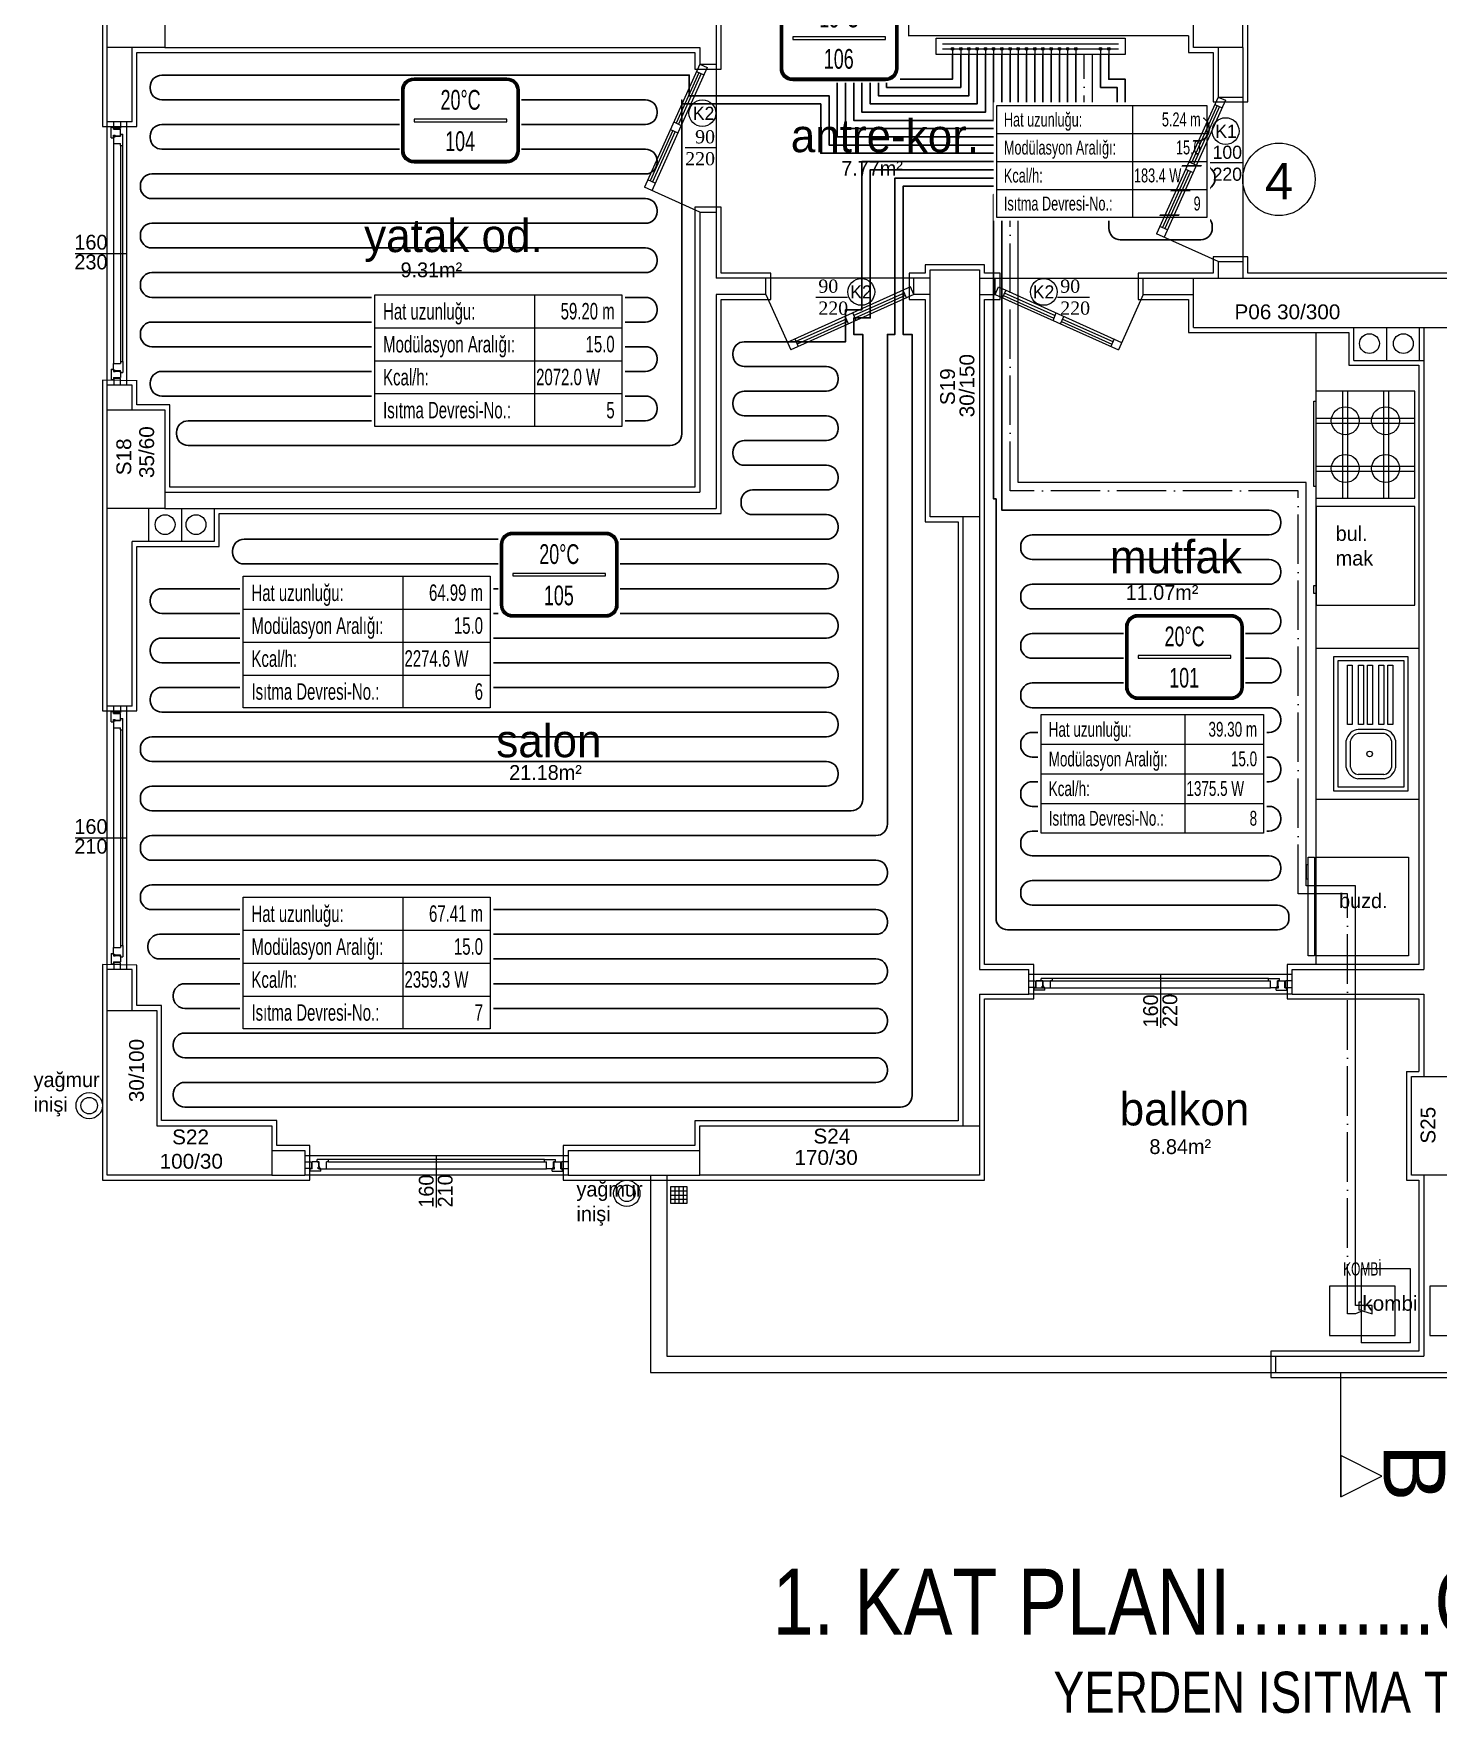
# Model space of a CAD drawing. Header units: centimetres. Extents: x 252602 to 265542, y -444050 to -441150.
# Drawn here: x 254745 to 255598, y -443878 to -442857 of the extents above; entities that cross this region are included whole.
import ezdxf
from ezdxf.enums import TextEntityAlignment as Align

# ---------------------------------------------------------------- set-up
doc = ezdxf.new("R2010")
doc.units = ezdxf.units.CM
doc.linetypes.add('ROTAS_ISITMA_DONUS', pattern=[40, 30, -5, 0, -5])
for name, color, linetype in [('ROTAS-ISITMA-CIHAZ', 2, 'Continuous'), ('ROTAS-ISITMA-DONUS-BORU', 30, 'ROTAS_ISITMA_DONUS'), ('ROTAS-ISITMA-ETIKET', 2, 'Continuous'), ('ROTAS-ISITMA-GIDIS-BORU', 10, 'Continuous'), ('ROTAS-ISITMA-KOLLEKTOR', 1, 'Continuous'), ('ROTAS-ISITMA-MAHAL-ETIKET', 2, 'Continuous'), ('ROTAS-MIMARI', 8, 'Continuous'), ('ROTAS-MIMARI-YAZI', 8, 'Continuous'), ('ROTAS-PAFTA-BASLIK', 7, 'Continuous')]:
    doc.layers.add(name, color=color, linetype=linetype)
doc.layers.add('ROTAS-ISITMA-PEX', color=1, linetype='Continuous', lineweight=30)
doc.styles.add('arial_1_18', font='arial.ttf', dxfattribs={"height": 0.2})
doc.styles.add('ROTAS-YAZI', font='arial.ttf')

# ---------------------------------------------------------------- blocks, each defined once
blk = doc.blocks.new('ROTAS-YI-MAHAL')
at = {"color": 2, "extrusion": (0, 0, -1)}
for points in [[(35.7, -18.4), (35.7, 18.4, 0.414214), (28.2, 25.9), (-28.2, 25.9, 0.414214), (-35.7, 18.4), (-35.7, -18.4, 0.414214), (-28.2, -25.9), (28.2, -25.9, 0.414214)], [(34.2, -18.4), (34.2, 18.4, 0.414214), (28.2, 24.4), (-28.2, 24.4, 0.414214), (-34.2, 18.4), (-34.2, -18.4, 0.414214), (-28.2, -24.4), (28.2, -24.4, 0.414214)]]:
    blk.add_lwpolyline(points, format="xyb", close=True, dxfattribs=at)
at = {"color": 4, "extrusion": (0, 0, -1)}
for points in [[(35.2, -18.4), (35.2, 18.4, 0.414214), (28.2, 25.4), (-28.2, 25.4, 0.414214), (-35.2, 18.4), (-35.2, -18.4, 0.414214), (-28.2, -25.4), (28.2, -25.4, 0.414214)], [(34.7, -18.4), (34.7, 18.4, 0.414214), (28.2, 24.9), (-28.2, 24.9, 0.414214), (-34.7, 18.4), (-34.7, -18.4, 0.414214), (-28.2, -24.9), (28.2, -24.9, 0.414214)]]:
    blk.add_lwpolyline(points, format="xyb", close=True, dxfattribs=at)
at = {"color": 2, "extrusion": (0, 0, -1)}
blk.add_lwpolyline([(28.2, -0.8), (-28.2, -0.8), (-28.2, 0.8), (28.2, 0.8)], close=True, dxfattribs=at)
at = {"color": 4, "style": 'ROTAS-YAZI', "width": 0.65}
blk.add_attdef('DERECE', (-12.1, 6.5), '', height=12, dxfattribs=at)
at = {"color": 2, "style": 'ROTAS-YAZI', "width": 0.65, "flags": 1}
for tag in ['ALAN', 'MAHAL']:
    blk.add_attdef(tag, (0, 0), '', height=5, dxfattribs=at)
at = {"color": 1, "style": 'ROTAS-YAZI', "width": 0.65}
blk.add_attdef('NO', (-9.3, -18.6), '', height=12, dxfattribs=at)
blk = doc.blocks.new('ROTAS-YI-ETIKET')
at = {"color": 2}
for p, q in [((96.9, 0), (96.9, -80)), ((0, -20), (150, -20)), ((0, -40), (150, -40)), ((0, -60), (150, -60))]:
    blk.add_line(p, q, dxfattribs=at)
at = {"color": 2, "extrusion": (0, 0, -1)}
blk.add_lwpolyline([(-150, 0), (-150, -80), (0, -80), (0, 0)], close=True, dxfattribs=at)
at = {"color": 2, "style": 'ROTAS-YAZI', "width": 0.65}
for s, p in [('Hat uzunluğu:', (5, -10)), ('Modülasyon Aralığı:', (5, -30)), ('Kcal/h:', (5, -50)), ('Isıtma Devresi-No.:', (5, -70))]:
    blk.add_text(s, height=10, dxfattribs=at).set_placement(p, align=Align.MIDDLE_LEFT)
at = {"color": 2, "style": 'ROTAS-YAZI', "width": 0.65, "flags": 1}
for tag in ['ALAN', 'NO', 'DERECE', 'BORU', 'MAHAL']:
    blk.add_attdef(tag, (0, 0), '', height=5, dxfattribs=at)
at = {"color": 2, "style": 'ROTAS-YAZI', "width": 0.65}
for tag, p in [('UZ', (145.7, -14.9)), ('AR', (145.7, -34.9)), ('NO1', (145.7, -75))]:
    blk.add_attdef(tag, text='', height=10, dxfattribs=at).set_placement(p, align=Align.RIGHT)
blk.add_attdef('YER', (98, -54.9), '', height=10, dxfattribs=at)

msp = doc.modelspace()

# ---------------------------------------------------------------- linework, layer by layer
at = {"layer": 'ROTAS-ISITMA-CIHAZ'}
for points in [[(255532.1, -443648.2), (255572.1, -443648.2), (255572.1, -443618.2), (255532.1, -443618.2)], [(255593.2, -443648.2), (255633.2, -443648.2), (255633.2, -443618.2), (255593.2, -443618.2)]]:
    msp.add_lwpolyline(points, close=True, dxfattribs=at)
at = {"layer": 'ROTAS-ISITMA-DONUS-BORU'}
msp.add_lwpolyline([(255552.1, -443633.2), (255548, -443635), (255543, -443635), (255543, -443380), (255513, -443380), (255513, -443135), (255338, -443135), (255338, -442965), (255383, -442965), (255383, -442870)], dxfattribs=at)
at = {"layer": 'ROTAS-ISITMA-GIDIS-BORU'}
msp.add_lwpolyline([(255552.1, -443633.2), (255558, -443635), (255558, -443630), (255548, -443630), (255548, -443375), (255518, -443375), (255518, -443130), (255343, -443130), (255343, -442970), (255388, -442970), (255388, -442870)], dxfattribs=at)
at = {"layer": 'ROTAS-ISITMA-KOLLEKTOR'}
for p, q in [((255297, -442863.5), (255404, -442863.5)), ((255297, -442866.5), (255404, -442866.5)), ((255303, -442866.5), (255303, -442870)), ((255308, -442866.5), (255308, -442870)), ((255313, -442866.5), (255313, -442870)), ((255318, -442866.5), (255318, -442870)), ((255323, -442866.5), (255323, -442870)), ((255328, -442866.5), (255328, -442870)), ((255333, -442866.5), (255333, -442870)), ((255338, -442866.5), (255338, -442870)), ((255343, -442866.5), (255343, -442870)), ((255348, -442866.5), (255348, -442870)), ((255353, -442866.5), (255353, -442870)), ((255358, -442866.5), (255358, -442870)), ((255363, -442866.5), (255363, -442870)), ((255368, -442866.5), (255368, -442870)), ((255373, -442866.5), (255373, -442870)), ((255378, -442866.5), (255378, -442870)), ((255393, -442866.5), (255393, -442870)), ((255398, -442866.5), (255398, -442870))]:
    msp.add_line(p, q, dxfattribs=at)
msp.add_lwpolyline([(255293, -442860), (255408, -442860), (255408, -442870), (255293, -442870)], close=True, dxfattribs=at)
for centre in [(255303, -442866.5), (255308, -442866.5), (255313, -442866.5), (255318, -442866.5), (255323, -442866.5), (255328, -442866.5), (255333, -442866.5), (255338, -442866.5), (255343, -442866.5), (255348, -442866.5), (255353, -442866.5), (255358, -442866.5), (255363, -442866.5), (255368, -442866.5), (255373, -442866.5), (255378, -442866.5), (255393, -442866.5), (255398, -442866.5)]:
    msp.add_circle(centre, 0.8, dxfattribs=at)
at = {"layer": 'ROTAS-ISITMA-PEX'}
for points in [[(255253, -442600), (255253, -442900), (255318, -442900), (255318, -442870)], [(255313, -442870), (255313, -442895), (255258, -442895), (255258, -442595)], [(255243, -442610), (255243, -442910), (255328, -442910), (255328, -442870)], [(255323, -442870), (255323, -442905), (255248, -442905), (255248, -442605)], [(255308, -442870), (255308, -442890), (255263, -442890), (255263, -442695)], [(255268, -442700), (255268, -442885), (255303, -442885), (255303, -442870)], [(255233, -442835), (255233, -442920), (255338, -442920), (255338, -442870)], [(255333, -442870), (255333, -442915), (255238, -442915), (255238, -442830)]]:
    msp.add_lwpolyline(points, dxfattribs=at)
for points in [[(255348, -442870), (255348, -442930), (255223, -442930), (255223, -442900), (255138.5, -442900), (255138.5, -442897.5), (255138.5, -443100.5, -0.414214), (255131.5, -443107.5), (254838.5, -443107.5, -0.414214), (254831.5, -443100.5), (254831.5, -443099.5, -0.414214), (254838.5, -443092.5), (255116.5, -443092.5, 0.414214), (255123.5, -443085.5), (255123.5, -443084.5, 0.414214), (255116.5, -443077.5), (254822.5, -443077.5, -0.414214), (254815.5, -443070.5), (254815.5, -443069.5, -0.414214), (254822.5, -443062.5), (255116.5, -443062.5, 0.414214), (255123.5, -443055.5), (255123.5, -443054.5, 0.414214), (255116.5, -443047.5), (254816.5, -443047.5, -0.414214), (254809.5, -443040.5), (254809.5, -443039.5, -0.414214), (254816.5, -443032.5), (255116.5, -443032.5, 0.414214), (255123.5, -443025.5), (255123.5, -443024.5, 0.414214), (255116.5, -443017.5), (254816.5, -443017.5, -0.414214), (254809.5, -443010.5), (254809.5, -443009.5, -0.414214), (254816.5, -443002.5), (255116.5, -443002.5, 0.414214), (255123.5, -442995.5), (255123.5, -442994.5, 0.414214), (255116.5, -442987.5), (254816.5, -442987.5, -0.414214), (254809.5, -442980.5), (254809.5, -442979.5, -0.414214), (254816.5, -442972.5), (255116.5, -442972.5, 0.414214), (255123.5, -442965.5), (255123.5, -442964.5, 0.414214), (255116.5, -442957.5), (254816.5, -442957.5, -0.414214), (254809.5, -442950.5), (254809.5, -442949.5, -0.414214), (254816.5, -442942.5), (255116.5, -442942.5, 0.414214), (255123.5, -442935.5), (255123.5, -442934.5, 0.414214), (255116.5, -442927.5), (254822.5, -442927.5, -0.414214), (254815.5, -442920.5), (254815.5, -442919.5, -0.414214), (254822.5, -442912.5), (255116.5, -442912.5, 0.414214), (255123.5, -442905.5), (255123.5, -442904.5, 0.414214), (255116.5, -442897.5), (254822.5, -442897.5, -0.414214), (254815.5, -442890.5), (254815.5, -442889.5, -0.414214), (254822.5, -442882.5), (255123.5, -442882.5), (255143, -442882.5), (255143, -442895), (255228, -442895), (255228, -442925), (255343, -442925), (255343, -442870)], [(255358, -442870), (255358, -442940), (255253, -442940), (255253, -443030), (255243, -443030), (255243, -443040), (255248.5, -443040), (255248.5, -443044.5), (255248.5, -443322.5, -0.414214), (255241.5, -443329.5), (254816.5, -443329.5, -0.414214), (254809.5, -443322.5), (254809.5, -443321.5, -0.414214), (254816.5, -443314.5), (255226.5, -443314.5, 0.414214), (255233.5, -443307.5), (255233.5, -443306.5, 0.414214), (255226.5, -443299.5), (254816.5, -443299.5, -0.414214), (254809.5, -443292.5), (254809.5, -443291.5, -0.414214), (254816.5, -443284.5), (255226.5, -443284.5, 0.414214), (255233.5, -443277.5), (255233.5, -443276.5, 0.414214), (255226.5, -443269.5), (254822.5, -443269.5, -0.414214), (254815.5, -443262.5), (254815.5, -443261.5, -0.414214), (254822.5, -443254.5), (255226.5, -443254.5, 0.414214), (255233.5, -443247.5), (255233.5, -443246.5, 0.414214), (255226.5, -443239.5), (254822.5, -443239.5, -0.414214), (254815.5, -443232.5), (254815.5, -443231.5, -0.414214), (254822.5, -443224.5), (255226.5, -443224.5, 0.414214), (255233.5, -443217.5), (255233.5, -443216.5, 0.414214), (255226.5, -443209.5), (254822.5, -443209.5, -0.414214), (254815.5, -443202.5), (254815.5, -443201.5, -0.414214), (254822.5, -443194.5), (255226.5, -443194.5, 0.414214), (255233.5, -443187.5), (255233.5, -443186.5, 0.414214), (255226.5, -443179.5), (254872.5, -443179.5, -0.414214), (254865.5, -443172.5), (254865.5, -443171.5, -0.414214), (254872.5, -443164.5), (255226.5, -443164.5, 0.414214), (255233.5, -443157.5), (255233.5, -443156.5, 0.414214), (255226.5, -443149.5), (255181.5, -443149.5, -0.414214), (255174.5, -443142.5), (255174.5, -443141.5, -0.414214), (255181.5, -443134.5), (255226.5, -443134.5, 0.414214), (255233.5, -443127.5), (255233.5, -443126.5, 0.414214), (255226.5, -443119.5), (255176.5, -443119.5, -0.414214), (255169.5, -443112.5), (255169.5, -443111.5, -0.414214), (255176.5, -443104.5), (255226.5, -443104.5, 0.414214), (255233.5, -443097.5), (255233.5, -443096.5, 0.414214), (255226.5, -443089.5), (255176.5, -443089.5, -0.414214), (255169.5, -443082.5), (255169.5, -443081.5, -0.414214), (255176.5, -443074.5), (255226.5, -443074.5, 0.414214), (255233.5, -443067.5), (255233.5, -443066.5, 0.414214), (255226.5, -443059.5), (255176.5, -443059.5, -0.414214), (255169.5, -443052.5), (255169.5, -443051.5, -0.414214), (255176.5, -443044.5), (255233.5, -443044.5), (255238, -443044.5), (255238, -443025), (255248, -443025), (255248, -442935), (255353, -442935), (255353, -442870)], [(255368, -442870), (255368, -442950), (255273, -442950), (255273, -443040), (255278.5, -443040), (255278.5, -443044.5), (255278.5, -443502.5, -0.414214), (255271.5, -443509.5), (254836.5, -443509.5, -0.414214), (254829.5, -443502.5), (254829.5, -443501.5, -0.414214), (254836.5, -443494.5), (255256.5, -443494.5, 0.414214), (255263.5, -443487.5), (255263.5, -443486.5, 0.414214), (255256.5, -443479.5), (254836.5, -443479.5, -0.414214), (254829.5, -443472.5), (254829.5, -443471.5, -0.414214), (254836.5, -443464.5), (255256.5, -443464.5, 0.414214), (255263.5, -443457.5), (255263.5, -443456.5, 0.414214), (255256.5, -443449.5), (254836.5, -443449.5, -0.414214), (254829.5, -443442.5), (254829.5, -443441.5, -0.414214), (254836.5, -443434.5), (255256.5, -443434.5, 0.414214), (255263.5, -443427.5), (255263.5, -443426.5, 0.414214), (255256.5, -443419.5), (254821.1, -443419.5, -0.414214), (254814.1, -443412.5), (254814.1, -443411.5, -0.414214), (254821.1, -443404.5), (255256.5, -443404.5, 0.414214), (255263.5, -443397.5), (255263.5, -443396.5, 0.414214), (255256.5, -443389.5), (254816.5, -443389.5, -0.414214), (254809.5, -443382.5), (254809.5, -443381.5, -0.414214), (254816.5, -443374.5), (255256.5, -443374.5, 0.414214), (255263.5, -443367.5), (255263.5, -443366.5, 0.414214), (255256.5, -443359.5), (254816.5, -443359.5, -0.414214), (254809.5, -443352.5), (254809.5, -443351.5, -0.414214), (254816.5, -443344.5), (255256.5, -443344.5, 0.414214), (255263.5, -443337.5), (255263.5, -443044.5), (255263.5, -443040), (255268, -443040), (255268, -442945), (255363, -442945), (255363, -442870)], [(255373, -442870), (255373, -442955), (255328, -442955), (255328, -443140), (255329.5, -443140), (255329.5, -443146.8), (255329.5, -443394.8, 0.414214), (255336.5, -443401.8), (255500.5, -443401.8, 0.414214), (255507.5, -443394.8), (255507.5, -443393.8, 0.414214), (255500.5, -443386.8), (255351.5, -443386.8, -0.414214), (255344.5, -443379.8), (255344.5, -443378.8, -0.414214), (255351.5, -443371.8), (255495.5, -443371.8, 0.414214), (255502.5, -443364.8), (255502.5, -443363.8, 0.414214), (255495.5, -443356.8), (255351.5, -443356.8, -0.414214), (255344.5, -443349.8), (255344.5, -443348.8, -0.414214), (255351.5, -443341.8), (255495.5, -443341.8, 0.414214), (255502.5, -443334.8), (255502.5, -443333.8, 0.414214), (255495.5, -443326.8), (255351.5, -443326.8, -0.414214), (255344.5, -443319.8), (255344.5, -443318.8, -0.414214), (255351.5, -443311.8), (255495.5, -443311.8, 0.414214), (255502.5, -443304.8), (255502.5, -443303.8, 0.414214), (255495.5, -443296.8), (255351.5, -443296.8, -0.414214), (255344.5, -443289.8), (255344.5, -443288.8, -0.414214), (255351.5, -443281.8), (255495.5, -443281.8, 0.414214), (255502.5, -443274.8), (255502.5, -443273.8, 0.414214), (255495.5, -443266.8), (255351.5, -443266.8, -0.414214), (255344.5, -443259.8), (255344.5, -443258.8, -0.414214), (255351.5, -443251.8), (255495.5, -443251.8, 0.414214), (255502.5, -443244.8), (255502.5, -443243.8, 0.414214), (255495.5, -443236.8), (255351.5, -443236.8, -0.414214), (255344.5, -443229.8), (255344.5, -443228.8, -0.414214), (255351.5, -443221.8), (255495.5, -443221.8, 0.414214), (255502.5, -443214.8), (255502.5, -443213.8, 0.414214), (255495.5, -443206.8), (255351.5, -443206.8, -0.414214), (255344.5, -443199.8), (255344.5, -443198.8, -0.414214), (255351.5, -443191.8), (255495.5, -443191.8, 0.414214), (255502.5, -443184.8), (255502.5, -443183.8, 0.414214), (255495.5, -443176.8), (255351.5, -443176.8, -0.414214), (255344.5, -443169.8), (255344.5, -443168.8, -0.414214), (255351.5, -443161.8), (255495.5, -443161.8, 0.414214), (255502.5, -443154.8), (255502.5, -443153.8, 0.414214), (255495.5, -443146.8), (255344.5, -443146.8), (255333, -443146.8), (255333, -442960), (255378, -442960), (255378, -442870)], [(255393, -442870), (255393, -442890), (255403, -442890), (255403, -442900), (255398, -442900), (255398, -442907.5), (255398, -442975.5, 0.414214), (255405, -442982.5), (255453.9, -442982.5, 0.414214), (255460.9, -442975.5), (255460.9, -442974.5, 0.414214), (255453.9, -442967.5), (255420, -442967.5, -0.414214), (255413, -442960.5), (255413, -442959.5, -0.414214), (255420, -442952.5), (255455.5, -442952.5, 0.414214), (255462.5, -442945.5), (255462.5, -442944.5, 0.414214), (255455.5, -442937.5), (255420, -442937.5, -0.414214), (255413, -442930.5), (255413, -442929.5, -0.414214), (255420, -442922.5), (255451.9, -442922.5, 0.414214), (255458.9, -442915.5), (255458.9, -442914.5, 0.414214), (255451.9, -442907.5), (255413, -442907.5), (255408, -442907.5), (255408, -442885), (255398, -442885), (255398, -442870)]]:
    msp.add_lwpolyline(points, format="xyb", dxfattribs=at)
at = {"layer": 'ROTAS-MIMARI', "ltscale": 0.03}
for p, q in [((254786.4, -442805.8), (254786.4, -442865.8)), ((255482.4, -442865.8), (255482.4, -442810.8)), ((255276.4, -442858.8), (255276.4, -442832.8)), ((255159.4, -442845.8), (255159.4, -442875.8)), ((255162.4, -442865.8), (255162.4, -442850.8)), ((255446.4, -442858.7), (255276.4, -442858.7)), ((255446.4, -442858.7), (255446.4, -442868.8)), ((254786.4, -442865.8), (254786.4, -442913.8)), ((254789.4, -442910.8), (254789.4, -442865.8)), ((254804.4, -442910.8), (254804.4, -442865.8)), ((254807.4, -442913.8), (254807.4, -442868.8)), ((254807.4, -442868.8), (254824.4, -442868.8)), ((254824.4, -442865.8), (255149.4, -442865.8)), ((254824.4, -442868.8), (255146.4, -442868.8)), ((255146.4, -442868.8), (255146.4, -442878.8)), ((255149.4, -442865.8), (255149.4, -442875.8)), ((255162.4, -442878.8), (255162.4, -442865.8)), ((255446.4, -442868.8), (255461.4, -442868.8)), ((255461.4, -442868.8), (255461.4, -442898.8)), ((255464.4, -442865.8), (255464.4, -442895.8)), ((255479.4, -442865.8), (255479.4, -442895.8)), ((255482.4, -442898.8), (255482.4, -442865.8)), ((255149.4, -442875.8), (255115.8, -442950.6)), ((255154, -442877.8), (255120.3, -442952.7)), ((255146.4, -442878.8), (255162.4, -442878.8)), ((255149.4, -442875.8), (255159.4, -442875.8)), ((255149.4, -442875.8), (255154, -442877.8)), ((255159.4, -442875.8), (255159.4, -442965.8)), ((255148.8, -442881), (255135.1, -442911.6)), ((255150.3, -442881.6), (255136.5, -442912.2)), ((255147.4, -442880.3), (255151.9, -442882.4)), ((255464.4, -442895.8), (255427, -442979)), ((255469, -442897.8), (255431.6, -442981)), ((255461.4, -442898.8), (255482.4, -442898.8)), ((255464.4, -442895.8), (255479.4, -442895.8)), ((255464.4, -442895.8), (255469, -442897.8)), ((255479.4, -442895.8), (255479.4, -442995.8)), ((255463.8, -442901), (255448.2, -442935.8)), ((255465.3, -442901.6), (255449.7, -442936.4)), ((255462.4, -442900.3), (255466.9, -442902.4)), ((254786.4, -442913.8), (254807.4, -442913.8)), ((254804.4, -442910.8), (254789.4, -442910.8)), ((254789.4, -443070.8), (254789.4, -442910.8)), ((254791.8, -442920.5), (254791.8, -442914.1)), ((254791.8, -442914.1), (254793.2, -442914.1)), ((254793.2, -442915.3), (254793.2, -442914.1)), ((254793.2, -442915.3), (254797.4, -442915.3)), ((254793.2, -442920.5), (254793.2, -442919)), ((254793.2, -442919), (254794.2, -442919)), ((254793.2, -442919.6), (254793.7, -442919.6)), ((254793.2, -442919.6), (254793.2, -442924)), ((254793.4, -442914.8), (254793.4, -442910.8)), ((254797.4, -442914.8), (254793.4, -442914.8)), ((254793.7, -442919.9), (254793.7, -442919.6)), ((254793.7, -442919.9), (254794.2, -442919.9)), ((254794.2, -442919.3), (254794.2, -442919)), ((254794.2, -442919.3), (254797.4, -442919.3)), ((254794.2, -442919.6), (254797.4, -442919.6)), ((254794.2, -442919.9), (254794.2, -442919.6)), ((254797.4, -442910.8), (254797.4, -442914.8)), ((254797.4, -442919.3), (254797.4, -442915.3)), ((254797.4, -442918.4), (254798.8, -442918.4)), ((254797.4, -442918.4), (254797.4, -442919.6)), ((254798.8, -442925.2), (254798.8, -442918.4)), ((254801.2, -443070.8), (254801.2, -442910.8)), ((255133, -442916.2), (255119.3, -442946.8)), ((255134.5, -442916.8), (255120.7, -442947.4)), ((255131.6, -442915.5), (255136.1, -442917.5)), ((255133.6, -442910.9), (255138.2, -442913)), ((254791.8, -442920.5), (254793.2, -442920.5)), ((254793.2, -442924), (254793.2, -443057.6)), ((254793.2, -442924), (254797.4, -442924)), ((254797.4, -442925.2), (254797.4, -442924)), ((254797.4, -442925.2), (254797.4, -443056.4)), ((254797.4, -442925.2), (254798.8, -442925.2)), ((254798.8, -443056.4), (254798.8, -442925.2)), ((255140.6, -442926.5), (255159.4, -442926.5)), ((255446.2, -442940.3), (255430.6, -442975.1)), ((255444.7, -442939.6), (255449.3, -442941.7)), ((255446.7, -442935.1), (255451.3, -442937.1)), ((255479.4, -442935.7), (255459.4, -442935.7)), ((255149.4, -442965.8), (255115.8, -442950.6)), ((255122.4, -442948.1), (255117.8, -442946.1)), ((255447.6, -442941), (255432, -442975.7)), ((255162.4, -442962.8), (255146.4, -442962.8)), ((255146.4, -442962.8), (255146.4, -443132.8)), ((255149.4, -442965.8), (255149.4, -443135.8)), ((255149.4, -442965.8), (255159.4, -442965.8)), ((255159.4, -442965.8), (255159.4, -443005.8)), ((255162.4, -443002.8), (255162.4, -442962.8)), ((255464.4, -442995.8), (255427, -442979)), ((255433.6, -442976.5), (255429.1, -442974.4)), ((254769.8, -442990.8), (254801.2, -442990.8)), ((255322.4, -442997.8), (255286.4, -442997.8)), ((255286.4, -442997.8), (255286.4, -443002.8)), ((255322.4, -443002.8), (255322.4, -442997.8)), ((255482.4, -442992.8), (255461.4, -442992.8)), ((255461.4, -442992.8), (255461.4, -443002.8)), ((255464.4, -442995.8), (255464.4, -443005.8)), ((255464.4, -442995.8), (255479.4, -442995.8)), ((255479.4, -442995.8), (255479.4, -443005.8)), ((255482.4, -443002.8), (255482.4, -442992.8)), ((255189.6, -443005.8), (255159.4, -443005.8)), ((255192.6, -443002.8), (255162.4, -443002.8)), ((255189.6, -443015.8), (255189.6, -443005.8)), ((255279.6, -443005.8), (255189.6, -443005.8)), ((255192.6, -443018.8), (255192.6, -443002.8)), ((255277.5, -443011.2), (255202.6, -443044.9)), ((255286.4, -443002.8), (255276.6, -443002.8)), ((255276.6, -443002.8), (255276.6, -443018.8)), ((255279.6, -443015.8), (255277.5, -443011.2)), ((255289.4, -443005.8), (255279.6, -443005.8)), ((255279.6, -443015.8), (255279.6, -443005.8)), ((255319.4, -443005.8), (255328.9, -443005.8)), ((255331.9, -443002.8), (255322.4, -443002.8)), ((255328.9, -443015.8), (255328.9, -443005.8)), ((255328.9, -443005.8), (255418.9, -443005.8)), ((255328.9, -443015.8), (255331, -443011.2)), ((255331, -443011.2), (255405.8, -443044.9)), ((255331.9, -443018.8), (255331.9, -443002.8)), ((255449.4, -443002.8), (255415.9, -443002.8)), ((255415.9, -443002.8), (255415.9, -443018.8)), ((255418.9, -443005.8), (255449.4, -443005.8)), ((255418.9, -443015.8), (255418.9, -443005.8)), ((255461.4, -443002.8), (255449.4, -443002.8)), ((255716.4, -443002.8), (255482.4, -443002.8)), ((255159.4, -443015.8), (255159.4, -443145.8)), ((255189.6, -443015.8), (255159.4, -443015.8)), ((255162.4, -443148.8), (255162.4, -443018.8)), ((255162.4, -443018.8), (255192.6, -443018.8)), ((255189.6, -443015.8), (255204.7, -443049.4)), ((255279.6, -443015.8), (255204.7, -443049.4)), ((255239.2, -443017.6), (255219.9, -443017.6)), ((255273.7, -443014.9), (255243.1, -443028.6)), ((255274.3, -443016.3), (255243.7, -443030.1)), ((255275, -443017.8), (255273, -443013.3)), ((255276.6, -443018.8), (255286.4, -443018.8)), ((255289.4, -443015.8), (255279.6, -443015.8)), ((255286.4, -443018.8), (255286.4, -443153.8)), ((255319.4, -443015.8), (255328.9, -443015.8)), ((255322.4, -443153.8), (255322.4, -443018.8)), ((255322.4, -443018.8), (255331.9, -443018.8)), ((255328.9, -443015.8), (255403.8, -443049.4)), ((255333.5, -443017.8), (255335.5, -443013.3)), ((255334.1, -443016.3), (255364.7, -443030.1)), ((255334.8, -443014.9), (255365.4, -443028.6)), ((255386.3, -443017.6), (255366.9, -443017.6)), ((255418.9, -443015.8), (255403.8, -443049.4)), ((255415.9, -443018.8), (255446.4, -443018.8)), ((255418.9, -443015.8), (255449.4, -443015.8)), ((255446.4, -443018.8), (255446.4, -443038.8)), ((255238.5, -443030.7), (255207.9, -443044.4)), ((255239.2, -443032.1), (255208.6, -443045.9)), ((255239.9, -443033.6), (255237.8, -443029.1)), ((255244.4, -443031.6), (255242.4, -443027)), ((255364.1, -443031.6), (255366.1, -443027)), ((255368.6, -443033.6), (255370.7, -443029.1)), ((255369.3, -443032.1), (255399.9, -443045.9)), ((255369.9, -443030.7), (255400.5, -443044.4)), ((255446.4, -443038.8), (255543.9, -443038.8)), ((255524, -443422.8), (255524, -443038.8)), ((255543.9, -443038.8), (255543.9, -443058.8)), ((255546.9, -443035.8), (255589.4, -443035.8)), ((255546.9, -443055.8), (255546.9, -443035.8)), ((255546.9, -443055.8), (255546.9, -443035.8)), ((255546.9, -443055.8), (255546.9, -443035.8)), ((255546.9, -443055.8), (255546.9, -443035.8)), ((255566.9, -443055.8), (255566.9, -443035.8)), ((255586.9, -443055.8), (255586.9, -443035.8)), ((255589.4, -443035.8), (255589.4, -443425.8)), ((255207.2, -443042.8), (255209.3, -443047.4)), ((255401.3, -443042.8), (255399.2, -443047.4)), ((254791.8, -443061.1), (254791.8, -443067.5)), ((254791.8, -443061.1), (254793.2, -443061.1)), ((254793.2, -443057.6), (254797.4, -443057.6)), ((254793.2, -443062), (254793.2, -443057.6)), ((254793.2, -443061.1), (254793.2, -443062.6)), ((254793.2, -443062), (254793.7, -443062)), ((254793.2, -443062.6), (254794.2, -443062.6)), ((254793.7, -443061.7), (254794.2, -443061.7)), ((254793.7, -443061.7), (254793.7, -443062)), ((254794.2, -443061.7), (254794.2, -443062)), ((254794.2, -443062), (254797.4, -443062)), ((254794.2, -443062.3), (254794.2, -443062.6)), ((254794.2, -443062.3), (254797.4, -443062.3)), ((254797.4, -443056.4), (254797.4, -443057.6)), ((254797.4, -443056.4), (254798.8, -443056.4)), ((254797.4, -443063.2), (254797.4, -443062)), ((254797.4, -443062.3), (254797.4, -443066.3)), ((254798.8, -443056.4), (254798.8, -443063.2)), ((255543.9, -443058.8), (255586.4, -443058.8)), ((255546.9, -443055.8), (255589.4, -443055.8)), ((255586.4, -443058.8), (255586.4, -443422.8)), ((254786.4, -443067.8), (254786.4, -443085.8)), ((254807.4, -443068.3), (254786.4, -443067.8)), ((254789.4, -443085.8), (254789.4, -443070.8)), ((254804.4, -443070.8), (254789.4, -443070.8)), ((254791.8, -443067.5), (254793.2, -443067.5)), ((254793.2, -443066.3), (254793.2, -443067.5)), ((254793.2, -443066.3), (254797.4, -443066.3)), ((254793.4, -443066.8), (254793.4, -443070.8)), ((254797.4, -443066.8), (254793.4, -443066.8)), ((254797.4, -443063.2), (254798.8, -443063.2)), ((254797.4, -443070.8), (254797.4, -443066.8)), ((254804.4, -443085.8), (254804.4, -443070.8)), ((254807.4, -443082.8), (254807.4, -443067.8)), ((254827.4, -443082.8), (254807.4, -443082.8)), ((254827.4, -443132.8), (254827.4, -443082.8)), ((255522.7, -443080.6), (255524, -443080.6)), ((255522.7, -443122.4), (255522.7, -443080.6)), ((255584, -443074.5), (255524, -443074.5)), ((255524, -443139.5), (255524, -443074.5)), ((255540.1, -443074.5), (255540.1, -443139.5)), ((255543.1, -443074.5), (255543.1, -443139.5)), ((255564.9, -443074.5), (255564.9, -443139.5)), ((255567.9, -443074.5), (255567.9, -443139.5)), ((255584, -443139.5), (255584, -443074.5)), ((254786.4, -443085.8), (254786.4, -443145.8)), ((255524, -443091), (255584, -443091)), ((255524, -443094), (255584, -443094)), ((255522.7, -443132.4), (255522.7, -443122.4)), ((255524, -443120.1), (255584, -443120.1)), ((255524, -443123.1), (255584, -443123.1)), ((255146.4, -443132.8), (254827.4, -443132.8)), ((255524, -443132.4), (255522.7, -443132.4)), ((254824.4, -443135.8), (255149.4, -443135.8)), ((255524, -443139.5), (255584, -443139.5)), ((255584, -443144.6), (255524, -443144.6)), ((255524, -443144.6), (255524, -443204.6)), ((255584, -443204.6), (255584, -443144.6)), ((254786.4, -443145.8), (254786.4, -443268.8)), ((254789.4, -443265.8), (254789.4, -443145.8)), ((254814.4, -443145.8), (254814.4, -443165.8)), ((254824.4, -443145.8), (255159.4, -443145.8)), ((254834.4, -443145.8), (254834.4, -443165.8)), ((254854.4, -443145.8), (254854.4, -443165.8)), ((254857.4, -443168.8), (254857.4, -443148.8)), ((254857.4, -443148.8), (255162.4, -443148.8)), ((255286.4, -443153.8), (255306.4, -443153.8)), ((255306.4, -443153.8), (255306.4, -443517.8)), ((255309.4, -443150.8), (255309.4, -443520.8)), ((255319.4, -443150.8), (255319.4, -443425.8)), ((255322.4, -443422.8), (255322.4, -443153.8)), ((254804.4, -443265.8), (254804.4, -443165.8)), ((254854.4, -443165.8), (254804.4, -443165.8)), ((254807.4, -443268.8), (254807.4, -443168.8)), ((254807.4, -443168.8), (254857.4, -443168.8)), ((255522.7, -443197.5), (255522.7, -443192.5)), ((255522.7, -443192.5), (255524, -443192.5)), ((255524, -443197.5), (255522.7, -443197.5)), ((255524, -443204.6), (255584, -443204.6)), ((255524, -443230.7), (255586.4, -443230.7)), ((255534.8, -443317.5), (255534.8, -443235.7)), ((255534.8, -443235.7), (255579.8, -443235.7)), ((255579.8, -443235.7), (255579.8, -443317.5)), ((255537.3, -443315), (255537.3, -443238.2)), ((255537.3, -443238.2), (255577.3, -443238.2)), ((255543, -443277), (255543, -443241)), ((255543, -443241), (255546, -443241)), ((255546, -443241), (255546, -443277)), ((255549.8, -443277), (255549.8, -443241)), ((255549.8, -443241), (255552.8, -443241)), ((255552.8, -443241), (255552.8, -443277)), ((255555.3, -443277), (255555.3, -443241)), ((255555.3, -443241), (255558.3, -443241)), ((255558.3, -443241), (255558.3, -443277)), ((255562.1, -443277), (255562.1, -443241)), ((255562.1, -443241), (255565.1, -443241)), ((255565.1, -443241), (255565.1, -443277)), ((255567.6, -443277), (255567.6, -443241)), ((255567.6, -443241), (255570.6, -443241)), ((255570.6, -443241), (255570.6, -443277)), ((255577.3, -443238.2), (255577.3, -443315)), ((254804.4, -443265.8), (254789.4, -443265.8)), ((254789.4, -443425.8), (254789.4, -443265.8)), ((254793.4, -443269.8), (254793.4, -443265.8)), ((254797.4, -443265.8), (254797.4, -443269.8)), ((254801.2, -443425.8), (254801.2, -443265.8)), ((254786.4, -443268.8), (254807.4, -443268.8)), ((254791.8, -443275.5), (254791.8, -443269.1)), ((254791.8, -443269.1), (254793.2, -443269.1)), ((254791.8, -443275.5), (254793.2, -443275.5)), ((254793.2, -443270.3), (254793.2, -443269.1)), ((254793.2, -443270.3), (254797.4, -443270.3)), ((254793.2, -443275.5), (254793.2, -443274)), ((254793.2, -443274), (254794.2, -443274)), ((254793.2, -443274.6), (254793.7, -443274.6)), ((254793.2, -443274.6), (254793.2, -443279)), ((254797.4, -443269.8), (254793.4, -443269.8)), ((254793.7, -443274.9), (254793.7, -443274.6)), ((254793.7, -443274.9), (254794.2, -443274.9)), ((254794.2, -443274.3), (254794.2, -443274)), ((254794.2, -443274.3), (254797.4, -443274.3)), ((254794.2, -443274.6), (254797.4, -443274.6)), ((254794.2, -443274.9), (254794.2, -443274.6)), ((254797.4, -443274.3), (254797.4, -443270.3)), ((254797.4, -443273.4), (254798.8, -443273.4)), ((254797.4, -443273.4), (254797.4, -443274.6)), ((254798.8, -443280.2), (254798.8, -443273.4)), ((255546, -443277), (255543, -443277)), ((255552.8, -443277), (255549.8, -443277)), ((255558.3, -443277), (255555.3, -443277)), ((255565.1, -443277), (255562.1, -443277)), ((255570.6, -443277), (255567.6, -443277)), ((254793.2, -443279), (254793.2, -443412.6)), ((254793.2, -443279), (254797.4, -443279)), ((254797.4, -443280.2), (254797.4, -443279)), ((254797.4, -443280.2), (254797.4, -443411.4)), ((254797.4, -443280.2), (254798.8, -443280.2)), ((254798.8, -443411.4), (254798.8, -443280.2)), ((255542.3, -443303.2), (255542.3, -443286.8)), ((255544.8, -443302.9), (255544.8, -443287.1)), ((255565, -443280), (255549.6, -443280)), ((255563.3, -443282.5), (255549.6, -443282.5)), ((255569.8, -443286.9), (255569.8, -443303.1)), ((255572.3, -443286.6), (255572.3, -443303.4)), ((255565.2, -443307.5), (255549.5, -443307.5)), ((255579.8, -443317.5), (255534.8, -443317.5)), ((255577.3, -443315), (255537.3, -443315)), ((255565.4, -443310), (255549.3, -443310)), ((255586.4, -443322.5), (255524, -443322.5)), ((254769.8, -443345.8), (254801.2, -443345.8)), ((255519.1, -443417.6), (255519.1, -443357.6)), ((255519.1, -443357.6), (255523, -443357.6)), ((255523, -443357.6), (255523, -443417.6)), ((255524, -443417.6), (255524, -443357.6)), ((255524, -443357.6), (255580.1, -443357.6)), ((255580.1, -443357.6), (255580.1, -443417.6)), ((255519.1, -443362.3), (255518, -443362.3)), ((255518, -443362.3), (255518, -443370.7)), ((255519.1, -443370.7), (255519.1, -443362.3)), ((255524, -443362.6), (255523, -443362.6)), ((255518, -443370.7), (255519.1, -443370.7)), ((254791.8, -443416.1), (254791.8, -443422.5)), ((254791.8, -443416.1), (254793.2, -443416.1)), ((254793.2, -443412.6), (254797.4, -443412.6)), ((254793.2, -443417), (254793.2, -443412.6)), ((254793.2, -443416.1), (254793.2, -443417.6)), ((254793.2, -443417), (254793.7, -443417)), ((254793.2, -443417.6), (254794.2, -443417.6)), ((254793.7, -443416.7), (254794.2, -443416.7)), ((254793.7, -443416.7), (254793.7, -443417)), ((254794.2, -443416.7), (254794.2, -443417)), ((254794.2, -443417), (254797.4, -443417)), ((254794.2, -443417.3), (254794.2, -443417.6)), ((254794.2, -443417.3), (254797.4, -443417.3)), ((254797.4, -443411.4), (254797.4, -443412.6)), ((254797.4, -443411.4), (254798.8, -443411.4)), ((254797.4, -443418.2), (254797.4, -443417)), ((254797.4, -443417.3), (254797.4, -443421.3)), ((254797.4, -443418.2), (254798.8, -443418.2)), ((254798.8, -443411.4), (254798.8, -443418.2)), ((255523, -443417.6), (255519.1, -443417.6)), ((255524, -443412.6), (255523, -443412.6)), ((255580.1, -443417.6), (255524, -443417.6)), ((254807.4, -443423.3), (254786.4, -443422.8)), ((254786.4, -443422.8), (254786.4, -443450.7)), ((254789.4, -443450.7), (254789.4, -443425.8)), ((254804.4, -443425.8), (254789.4, -443425.8)), ((254791.8, -443422.5), (254793.2, -443422.5)), ((254793.2, -443421.3), (254793.2, -443422.5)), ((254793.2, -443421.3), (254797.4, -443421.3)), ((254793.4, -443421.8), (254793.4, -443425.8)), ((254797.4, -443421.8), (254793.4, -443421.8)), ((254797.4, -443425.8), (254797.4, -443421.8)), ((254804.4, -443450.7), (254804.4, -443425.8)), ((254807.4, -443447.7), (254807.4, -443423.3)), ((255319.4, -443425.8), (255349.4, -443425.8)), ((255352.4, -443422.8), (255322.4, -443422.8)), ((255349.4, -443440.8), (255349.4, -443425.8)), ((255509.4, -443429), (255349.4, -443429)), ((255352.4, -443443.8), (255352.4, -443422.8)), ((255429.4, -443429), (255429.4, -443461.3)), ((255586.4, -443422.8), (255506.4, -443422.8)), ((255506.4, -443422.8), (255506.4, -443443.8)), ((255509.4, -443440.8), (255509.4, -443425.8)), ((255509.4, -443425.8), (255589.4, -443425.8)), ((255349.4, -443432.8), (255353.4, -443432.8)), ((255353.4, -443436.8), (255349.4, -443436.8)), ((255352.7, -443437), (255496.2, -443437)), ((255352.7, -443438.4), (255352.7, -443437)), ((255353.9, -443437), (255352.7, -443437)), ((255359.1, -443438.4), (255352.7, -443438.4)), ((255353.4, -443432.8), (255353.4, -443436.8)), ((255353.9, -443432.8), (255495, -443432.8)), ((255357.9, -443432.8), (255353.9, -443432.8)), ((255353.9, -443437), (255353.9, -443432.8)), ((255495, -443431.4), (255357, -443431.4)), ((255357, -443432.8), (255357, -443431.4)), ((255363.8, -443431.4), (255357, -443431.4)), ((255357, -443432.8), (255358.2, -443432.8)), ((255357.9, -443436), (255357.6, -443436)), ((255357.6, -443437), (255357.6, -443436)), ((255359.1, -443437), (255357.6, -443437)), ((255357.9, -443436), (255357.9, -443432.8)), ((255358.2, -443436), (255358.2, -443432.8)), ((255358.5, -443436), (255358.2, -443436)), ((255358.5, -443436.5), (255358.2, -443436.5)), ((255358.2, -443437), (255358.2, -443436.5)), ((255358.2, -443437), (255362.6, -443437)), ((255358.5, -443436.5), (255358.5, -443436)), ((255359.1, -443438.4), (255359.1, -443437)), ((255362.6, -443437), (255362.6, -443432.8)), ((255363.8, -443432.8), (255362.6, -443432.8)), ((255363.8, -443432.8), (255363.8, -443431.4)), ((255495, -443432.8), (255495, -443431.4)), ((255495, -443431.4), (255501.8, -443431.4)), ((255495, -443432.8), (255496.2, -443432.8)), ((255496.2, -443437), (255496.2, -443432.8)), ((255500.6, -443437), (255496.2, -443437)), ((255499.7, -443438.4), (255499.7, -443437)), ((255499.7, -443437), (255501.2, -443437)), ((255499.7, -443438.4), (255506.1, -443438.4)), ((255500.3, -443436.5), (255500.3, -443436)), ((255500.3, -443436), (255500.6, -443436)), ((255500.3, -443436.5), (255500.6, -443436.5)), ((255501.8, -443432.8), (255500.6, -443432.8)), ((255500.6, -443436), (255500.6, -443432.8)), ((255500.6, -443437), (255500.6, -443436.5)), ((255500.9, -443432.8), (255504.9, -443432.8)), ((255500.9, -443436), (255500.9, -443432.8)), ((255500.9, -443436), (255501.2, -443436)), ((255501.2, -443437), (255501.2, -443436)), ((255501.8, -443432.8), (255501.8, -443431.4)), ((255504.9, -443437), (255504.9, -443432.8)), ((255504.9, -443437), (255506.1, -443437)), ((255509.4, -443432.8), (255505.4, -443432.8)), ((255505.4, -443432.8), (255505.4, -443436.8)), ((255505.4, -443436.8), (255509.4, -443436.8)), ((255506.1, -443438.4), (255506.1, -443437)), ((254786.4, -443450.7), (254786.4, -443553.8)), ((254822.4, -443447.7), (254807.4, -443447.7)), ((254822.4, -443517.6), (254822.4, -443447.7)), ((255319.4, -443440.8), (255319.4, -443520.8)), ((255319.4, -443440.8), (255349.4, -443440.8)), ((255322.4, -443553.8), (255322.4, -443443.8)), ((255322.4, -443443.8), (255352.4, -443443.8)), ((255509.4, -443440.8), (255349.4, -443440.8)), ((255506.4, -443443.8), (255586.4, -443443.8)), ((255509.4, -443440.8), (255589.4, -443440.8)), ((255586.4, -443443.8), (255586.4, -443487.8)), ((255589.4, -443440.8), (255589.4, -443490.8)), ((255578.9, -443487.8), (255578.9, -443553.8)), ((255578.9, -443487.8), (255586.4, -443487.8)), ((254892.4, -443517.6), (254822.4, -443517.6)), ((254892.4, -443532.8), (254892.4, -443517.6)), ((255306.4, -443517.8), (255146.4, -443517.8)), ((255146.4, -443517.8), (255146.4, -443532.8)), ((254889.4, -443535.8), (254909.4, -443535.8)), ((254912.4, -443532.8), (254892.4, -443532.8)), ((254909.4, -443535.8), (254909.4, -443550.8)), ((255069.4, -443539), (254909.4, -443539)), ((254909.4, -443539), (254909.4, -443550.8)), ((254912.4, -443553.8), (254912.4, -443532.8)), ((254923.8, -443541.4), (254917, -443541.4)), ((254917, -443542.8), (254917, -443541.4)), ((255055, -443541.4), (254923.8, -443541.4)), ((254923.8, -443542.8), (254923.8, -443541.4)), ((254989.4, -443570.4), (254989.4, -443539)), ((255055, -443542.8), (255055, -443541.4)), ((255055, -443541.4), (255061.8, -443541.4)), ((255061.8, -443542.8), (255061.8, -443541.4)), ((255146.4, -443532.8), (255066.4, -443532.8)), ((255066.4, -443532.8), (255066.4, -443553.8)), ((255069.4, -443535.8), (255149.4, -443535.8)), ((255069.4, -443535.8), (255069.4, -443550.8)), ((255069.4, -443539), (255069.4, -443550.8)), ((254889.4, -443550.8), (254909.4, -443550.8)), ((254909.4, -443542.8), (254913.4, -443542.8)), ((254913.4, -443546.8), (254909.4, -443546.8)), ((255069.4, -443550.8), (254909.4, -443550.8)), ((254913.9, -443547), (254912.7, -443547)), ((254912.7, -443548.4), (254912.7, -443547)), ((254919.1, -443548.4), (254912.7, -443548.4)), ((254913.4, -443542.8), (254913.4, -443546.8)), ((254913.9, -443547), (254913.9, -443542.8)), ((254917.9, -443542.8), (254913.9, -443542.8)), ((254917, -443542.8), (254918.2, -443542.8)), ((254917.6, -443547), (254917.6, -443546)), ((254917.9, -443546), (254917.6, -443546)), ((254919.1, -443547), (254917.6, -443547)), ((254917.9, -443546), (254917.9, -443542.8)), ((254918.2, -443546), (254918.2, -443542.8)), ((254918.5, -443546), (254918.2, -443546)), ((254918.2, -443547), (254918.2, -443546.5)), ((254918.5, -443546.5), (254918.2, -443546.5)), ((254918.2, -443547), (254922.6, -443547)), ((254918.5, -443546.5), (254918.5, -443546)), ((254919.1, -443548.4), (254919.1, -443547)), ((254923.8, -443542.8), (254922.6, -443542.8)), ((254922.6, -443547), (254922.6, -443542.8)), ((254922.6, -443547), (255056.2, -443547)), ((254923.8, -443542.8), (255055, -443542.8)), ((255055, -443542.8), (255056.2, -443542.8)), ((255056.2, -443547), (255056.2, -443542.8)), ((255060.6, -443547), (255056.2, -443547)), ((255059.7, -443548.4), (255059.7, -443547)), ((255059.7, -443547), (255061.2, -443547)), ((255059.7, -443548.4), (255066.1, -443548.4)), ((255060.3, -443546.5), (255060.3, -443546)), ((255060.3, -443546), (255060.6, -443546)), ((255060.3, -443546.5), (255060.6, -443546.5)), ((255061.8, -443542.8), (255060.6, -443542.8)), ((255060.6, -443546), (255060.6, -443542.8)), ((255060.6, -443547), (255060.6, -443546.5)), ((255060.9, -443542.8), (255064.9, -443542.8)), ((255060.9, -443546), (255060.9, -443542.8)), ((255060.9, -443546), (255061.2, -443546)), ((255061.2, -443547), (255061.2, -443546)), ((255064.9, -443547), (255064.9, -443542.8)), ((255064.9, -443547), (255066.1, -443547)), ((255069.4, -443542.8), (255065.4, -443542.8)), ((255065.4, -443542.8), (255065.4, -443546.8)), ((255065.4, -443546.8), (255069.4, -443546.8)), ((255066.1, -443548.4), (255066.1, -443547)), ((255069.4, -443550.8), (255149.4, -443550.8)), ((255119.4, -443550.8), (255119.4, -443670.8)), ((255129.4, -443550.8), (255129.4, -443660.8)), ((255589.4, -443550.8), (255589.4, -443660.8)), ((254786.4, -443553.8), (254889.4, -443553.8)), ((254889.4, -443553.8), (254912.4, -443553.8)), ((255066.4, -443553.8), (255149.4, -443553.8)), ((255141.7, -443557.9), (255131.7, -443557.9)), ((255131.7, -443557.9), (255131.7, -443567.9)), ((255131.7, -443560.4), (255141.7, -443560.4)), ((255131.7, -443562.9), (255141.7, -443562.9)), ((255134.2, -443557.9), (255134.2, -443567.9)), ((255136.8, -443557.9), (255136.8, -443567.9)), ((255139.4, -443557.9), (255139.4, -443567.9)), ((255141.7, -443567.9), (255141.7, -443557.9)), ((255149.4, -443553.8), (255322.4, -443553.8)), ((255578.9, -443553.8), (255586.4, -443553.8)), ((255586.4, -443553.8), (255586.4, -443657.8)), ((255131.7, -443565.4), (255141.7, -443565.4)), ((255131.7, -443567.9), (255141.7, -443567.9)), ((255551.4, -443607.8), (255551.4, -443652.8)), ((255581.4, -443607.8), (255551.4, -443607.8)), ((255581.4, -443652.8), (255581.4, -443607.8)), ((255550.1, -443632.8), (255550.1, -443627.8)), ((255550.1, -443627.8), (255551.4, -443627.8)), ((255551.4, -443632.8), (255550.1, -443632.8)), ((255581.4, -443652.8), (255551.4, -443652.8)), ((255129.4, -443660.8), (255499.4, -443660.8)), ((255586.4, -443657.8), (255496.4, -443657.8)), ((255496.4, -443657.8), (255496.4, -443673.8)), ((255499.4, -443660.8), (255499.4, -443670.8)), ((255499.4, -443660.8), (255589.4, -443660.8)), ((255119.4, -443670.8), (255499.4, -443670.8)), ((255496.4, -443673.8), (255702.4, -443673.8)), ((255499.4, -443670.8), (255699.4, -443670.8))]:
    msp.add_line(p, q, dxfattribs=at)
for points in [[(255449.4, -442865.8), (255449.4, -442560.8)], [(255479.4, -442865.8), (255479.4, -442560.8)], [(254789.4, -442865.8), (254789.4, -442805.8)], [(254824.4, -442805.8), (254824.4, -442865.8)], [(254824.4, -442865.8), (254789.4, -442865.8)], [(255479.4, -442865.8), (255449.4, -442865.8)], [(255289.4, -443150.8), (255289.4, -443000.8)], [(255289.4, -443000.8), (255319.4, -443000.8)], [(255319.4, -443000.8), (255319.4, -443150.8)], [(255449.4, -443035.8), (255449.4, -443005.8)], [(255449.4, -443005.8), (255749.4, -443005.8)], [(255449.4, -443035.8), (255749.4, -443035.8)], [(254789.4, -443145.8), (254789.4, -443085.8)], [(254789.4, -443085.8), (254824.4, -443085.8)], [(254824.4, -443085.8), (254824.4, -443145.8)], [(254824.4, -443145.8), (254789.4, -443145.8)], [(255319.4, -443150.8), (255289.4, -443150.8)], [(254789.4, -443550.8), (254789.4, -443450.8)], [(254789.4, -443450.8), (254819.4, -443450.8)], [(254819.4, -443450.8), (254819.4, -443520.8)], [(255581.9, -443550.8), (255581.9, -443490.8)], [(255581.9, -443490.8), (255616.9, -443490.8)], [(254819.4, -443520.8), (254889.4, -443520.8)], [(254889.4, -443520.8), (254889.4, -443550.8)], [(255149.4, -443550.8), (255149.4, -443520.8)], [(255149.4, -443520.8), (255319.4, -443520.8)], [(255319.4, -443520.8), (255319.4, -443550.8)], [(254889.4, -443550.8), (254789.4, -443550.8)], [(255119.4, -443550.8), (255119.4, -443651.2)], [(255319.4, -443550.8), (255149.4, -443550.8)], [(255616.9, -443550.8), (255581.9, -443550.8)], [(255539, -443746.2), (255539, -443670.8)], [(255564, -443733.7), (255564, -443733.7), (255539, -443721.2), (255539, -443746.2), (255564, -443733.7)]]:
    msp.add_lwpolyline(points, dxfattribs=at)
for centre, radius in [((255151, -442905.6), 8.14), ((255469, -442916.5), 8.14), ((255501.4, -442945.8), 22), ((255247.6, -443014.2), 8.14), ((255358.5, -443014.2), 8.14), ((255556.4, -443045.6), 6.03), ((255577, -443045.6), 6.03), ((255541.7, -443092.5), 8.48), ((255566.2, -443092.5), 8.48), ((255541.7, -443121.5), 8.48), ((255566.2, -443121.5), 8.48), ((254824.5, -443155.6), 6.03), ((254843.3, -443155.6), 6.03), ((255556.5, -443294.9), 1.68), ((254778.4, -443508.6), 8), ((254778.4, -443508.6), 5), ((255105.1, -443561.9), 8), ((255105.1, -443561.9), 5)]:
    msp.add_circle(centre, radius, dxfattribs=at)
for centre, radius, start, end in [((255550.6, -443288.3), 8.38, 96.4155, 169.7181), ((255550.6, -443288.3), 5.88, 96.4155, 167.7182), ((255564.1, -443288.3), 5.88, 14.1672, 97.6606), ((255564.1, -443288.3), 8.38, 11.858, 83.5845), ((255550.6, -443301.7), 8.38, 190.2819, 261.0868), ((255550.6, -443301.7), 5.88, 192.2818, 259.3546), ((255564.1, -443301.7), 5.88, 280.6454, 345.8328), ((255564.1, -443301.7), 8.38, 278.9132, 348.142)]:
    msp.add_arc(centre, radius, start, end, dxfattribs=at)

# ---------------------------------------------------------------- texts
at = {"layer": 'ROTAS-ISITMA-CIHAZ', "color": 2, "style": 'ROTAS-YAZI', "width": 0.65}
msp.add_text('KOMBİ', height=8, dxfattribs=at).set_placement((255552.1, -443614.2), align=Align.BOTTOM_CENTER)
at = {"layer": 'ROTAS-MIMARI-YAZI', "ltscale": 0.03, "style": 'arial_1_18'}
for s, height, p in [('4', 22, (255492.9, -442957.9)), ('P06 30/300', 9, (255474.4, -443030.8)), ('S22', 9, (254828.8, -443532.1)), ('S24', 9, (255218.5, -443531.6)), ('100/30', 9, (254821.2, -443546.9)), ('170/30', 9, (255207, -443544.6)), ('kombi', 9, (255552.1, -443633.2))]:
    msp.add_text(s, height=height, dxfattribs=at).set_placement(p)
at = {"layer": 'ROTAS-MIMARI-YAZI', "ltscale": 0.03}
for s, p in [('160', (254769.4, -442988.5)), ('230', (254769.4, -443000.5)), ('160', (254769.4, -443343.5)), ('210', (254769.4, -443355.5))]:
    msp.add_text(s, height=9, dxfattribs=at).set_placement(p)
at = {"layer": 'ROTAS-MIMARI-YAZI', "ltscale": 0.03, "style": 'arial_1_18'}
for s, height, rotation, p in [('30/150', 9, 90, (255316.3, -443090.4)), ('S19', 9, 90, (255304.5, -443083)), ('S18', 9, 90, (254803.9, -443125.6)), ('35/60', 9, 90, (254817.8, -443127.3)), ('30/100', 9, 90, (254811.6, -443506.5)), ('S25', 9, 90, (255596.5, -443531.7)), ('B', 37.5, 270, (255565, -443714.1))]:
    msp.add_text(s, height=height, rotation=rotation, dxfattribs=at).set_placement(p)
at = {"layer": 'ROTAS-MIMARI-YAZI', "ltscale": 0.03}
for s, p in [('160', (255427.9, -443461.1)), ('220', (255439.6, -443460.8)), ('160', (254987.7, -443570.6)), ('210', (254999.2, -443570.4))]:
    msp.add_text(s, height=9, rotation=90, dxfattribs=at).set_placement(p)
at = {"layer": 'ROTAS-MIMARI-YAZI', "ltscale": 0.03, "char_height": 8}
for s, insert, width, attachment_point in [('K2', (255158.3, -442909.7), 23.892, 9), ('{\\fTimes New Roman|b0|i0|c162|p18;90\\P220}', (255158.7, -442937.4), 23.511, 9), ('K1', (255475.8, -442912.6), 23.892, 3), ('100\\P220', (255461.1, -442946.8), 23.511, 7), ('{\\fTimes New Roman|b0|i0|c162|p18;90\\P220}', (255221.5, -443006.7), 23.511, 1), ('K2', (255240.9, -443010.2), 23.892, 1), ('K2', (255351.8, -443010.2), 23.892, 1), ('{\\fTimes New Roman|b0|i0|c162|p18;90\\P220}', (255368.5, -443006.7), 23.511, 1)]:
    msp.add_mtext(s, dxfattribs=dict(at, insert=insert, width=width, attachment_point=attachment_point))
at = {"layer": 'ROTAS-MIMARI-YAZI', "ltscale": 0.03}
for s, width, insert, char_height, attachment_point in [('antre-kor.', 237.649, (255319.2, -442909.3), 20, 3), ('7.77m²', 64.717, (255235.4, -442934.6), 9, 1), ('yatak od.', 237.649, (255054, -442970), 20, 3), ('9.31m²', 64.717, (254967.6, -442996.3), 9, 1), ('mutfak', 237.649, (255478.9, -443165.1), 20, 3), ('bul. mak', 34.815, (255535.9, -443180.6), 9, 7), ('11.07m²', 64.717, (255408.3, -443192.3), 9, 1), ('salon', 237.649, (255089.7, -443276.9), 20, 3), ('21.18m²', 64.717, (255033.6, -443301.7), 9, 1), ('buzd.', 34.815, (255567.4, -443379.6), 9, 3), ('yağmur\\Pinişi', 115.95, (254744.6, -443515.1), 9, 7), ('balkon', 237.649, (255483.4, -443500.6), 20, 3), ('8.84m²', 64.717, (255422.7, -443529), 9, 1), ('yağmur\\Pinişi', 115.95, (255074.5, -443581.6), 9, 7)]:
    msp.add_mtext_dynamic_manual_height_columns(s, width=width, gutter_width=45, heights=[0], dxfattribs=dict(at, insert=insert, char_height=char_height, attachment_point=attachment_point))
at = {"layer": 'ROTAS-PAFTA-BASLIK', "style": 'ROTAS-YAZI', "width": 0.8}
for s, height, p in [('1. KAT PLANI..........ÖLÇEK: 1 / 50', 40, (255539, -443810)), ('YERDEN ISITMA TESİSATI', 25, (255539, -443865))]:
    msp.add_text(s, height=height, dxfattribs=at).set_placement(p, align=Align.MIDDLE_CENTER)

# ---------------------------------------------------------------- next in the draw order: wipeouts: each hides what was drawn before it
for points in [[(255197.1, -442887), (255271.1, -442887), (255271.1, -442833), (255197.1, -442833)], [(254967, -442937), (255041, -442937), (255041, -442883), (254967, -442883)], [(255328, -442971), (255328, -442899), (255459.5, -442899), (255459.5, -442906.6), (255456.8, -442905.4), (255442, -442938.4), (255443.4, -442939.1), (255442, -442938.4), (255427.9, -442969.8), (255430.6, -442971)], [(254950, -443098), (255104, -443098), (255104, -443014), (254950, -443014)], [(255027, -443213), (255101, -443213), (255101, -443159), (255027, -443159)], [(255407, -443263), (255481, -443263), (255481, -443209), (255407, -443209)], [(255355, -443345), (255494, -443345), (255494, -443269), (255355, -443269)], [(254870, -443464), (255024, -443464), (255024, -443380), (254870, -443380)]]:
    msp.add_wipeout(points)

# ---------------------------------------------------------------- next in the draw order: block references
at = {"layer": 'ROTAS-ISITMA-ETIKET'}
for p, values in [((254952, -443016), {'UZ': '59.20 m', 'AR': '15.0', 'NO1': '5', 'YER': '2072.0 W'}), ((254872, -443382), {'UZ': '67.41 m', 'AR': '15.0', 'NO1': '7', 'YER': '2359.3 W'})]:
    msp.add_blockref('ROTAS-YI-ETIKET', p, dxfattribs=at).add_auto_attribs(values)
at = {"layer": 'ROTAS-ISITMA-ETIKET', "xscale": 0.9, "yscale": 0.9}
msp.add_blockref('ROTAS-YI-ETIKET', (255357, -443271), dxfattribs=at).add_auto_attribs({'UZ': '39.30 m', 'AR': '15.0', 'NO1': '8', 'YER': '1375.5 W'})
at = {"layer": 'ROTAS-ISITMA-MAHAL-ETIKET'}
for p, values in [((255234.1, -442860), {'DERECE': '15%%DC', 'NO': '106'}), ((255004, -442910), {'DERECE': '20%%DC', 'NO': '104'}), ((255064, -443186), {'DERECE': '20%%DC', 'NO': '105'}), ((255444, -443236), {'DERECE': '20%%DC', 'NO': '101'})]:
    msp.add_blockref('ROTAS-YI-MAHAL', p, dxfattribs=at).add_auto_attribs(values)

# ---------------------------------------------------------------- next in the draw order: wipeouts: each hides what was drawn before it
msp.add_wipeout([(255459.5, -442971), (255439.4, -442971), (255454, -442938.4), (255451.3, -442937.1), (255454, -442938.4), (255459.5, -442926.2)])

# ---------------------------------------------------------------- next in the draw order: block references
at = {"layer": 'ROTAS-ISITMA-ETIKET', "xscale": 0.85, "yscale": 0.85}
msp.add_blockref('ROTAS-YI-ETIKET', (255330, -442901), dxfattribs=at).add_auto_attribs({'UZ': '5.24 m', 'AR': '15.0', 'NO1': '9', 'YER': '183.4 W'})

# ---------------------------------------------------------------- next in the draw order: wipeouts: each hides what was drawn before it
msp.add_wipeout([(254870, -443269), (255024, -443269), (255024, -443185), (254870, -443185)])

# ---------------------------------------------------------------- next in the draw order: block references
at = {"layer": 'ROTAS-ISITMA-ETIKET'}
msp.add_blockref('ROTAS-YI-ETIKET', (254872, -443187), dxfattribs=at).add_auto_attribs({'UZ': '64.99 m', 'AR': '15.0', 'NO1': '6', 'YER': '2274.6 W'})

doc.saveas('drawing.dxf')
